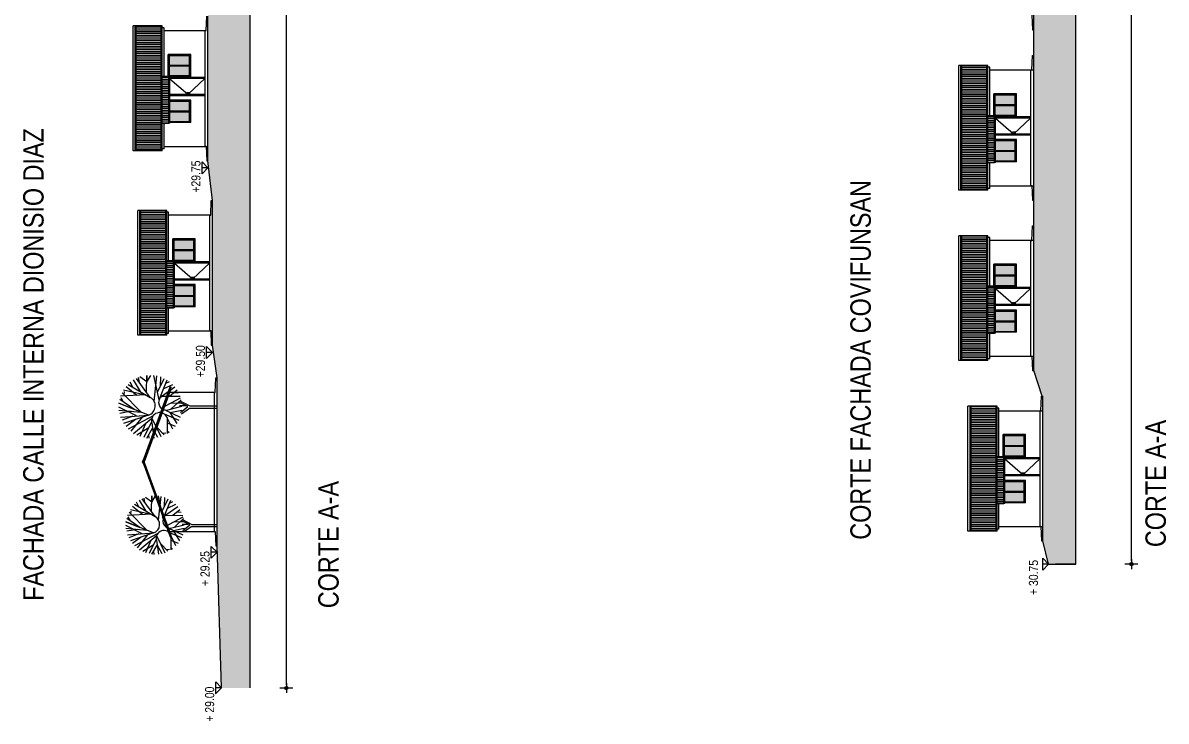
# Model space of a CAD drawing. Header units: inches. Extents: x 203 to 1065, y -1127 to 921.
# Drawn here: x 352 to 414.9, y 616.4 to 654.9 of the extents above; entities that cross this region are included whole.
import ezdxf

# ---------------------------------------------------------------- set-up
doc = ezdxf.new("R2010")
doc.units = ezdxf.units.IN
doc.header["$MEASUREMENT"] = 0
doc.header["$PDMODE"] = 35
doc.linetypes.add('CONTINUA', pattern=[0])
for name, color, linetype in [('1-PLATEA', 3, 'Continuous'), ('CORTE MUROS', 4, 'CONTINUA'), ('COTAS', 7, 'Continuous'), ('FACHADA ABERTURAS', 3, 'CONTINUA'), ('FACHADA MUROS', 3, 'CONTINUA'), ('FACHADA TECHO', 3, 'CONTINUA'), ('Vegetación', 102, 'Continuous')]:
    doc.layers.add(name, color=color, linetype=linetype)
doc.layers.add('Aux1', color=8, linetype='Continuous', transparency=0.5)
doc.styles.add('TECHNICLITE', font='techl___.ttf')
doc.dimstyles.new('1-100', dxfattribs={"dimscale": 0, "dimtxt": 0.09, "dimasz": 0.03, "dimexe": 0.12, "dimexo": 0.2, "dimgap": 0.005, "dimtad": 3, "dimzin": 0, "dimdsep": 46, "dimtxsty": 'TECHNICLITE', "dimblk1": 'COTA', "dimblk2": 'COTA', "dimsah": 1, "dimcen": 2.5, "dimse1": 1, "dimse2": 1, "dimclrd": 7, "dimclre": 7, "dimclrt": 7, "dimadec": 0, "dimazin": 0, "dimtfac": 1, "dimtdec": 6, "dimtmove": 2, "dimatfit": 3, "dimldrblk": 'COTA', "dimfxl": 1, "dimtolj": 1, "dimtzin": 0, "dimarcsym": 0})

# ---------------------------------------------------------------- blocks, each defined once
blk = doc.blocks.new('COTA')
h = blk.add_hatch(color=256)
edge = h.paths.add_edge_path()
edge.add_arc((0, 0), 0.5, 0, 360)
for p, q in [((-1.5, 0), (1.5, 0)), ((0, 2), (0, -2))]:
    blk.add_line(p, q)
blk.add_circle((0, 0), 0.5)
blk = doc.blocks.new('*D20')
at = {"layer": 'COTAS', "color": 7, "lineweight": -2, "transparency": 16777216}
blk.add_line((366.488, 618.444), (366.488, 791.049), dxfattribs=at)
at = {"layer": 'Defpoints', "color": 0, "transparency": 16777216}
for p in [(364.493, 791.229), (366.488, 791.229), (364.493, 618.264)]:
    blk.add_point(p, dxfattribs=at)
at = {"layer": 'COTAS', "color": 7, "lineweight": -2, "transparency": 16777216, "xscale": 0.18, "yscale": 0.18, "zscale": 0.18}
for p, rotation in [((366.488, 791.229), 90), ((366.488, 618.264), 270)]:
    blk.add_blockref('COTA', p, dxfattribs=dict(at, rotation=rotation))
at = {"layer": 'COTAS', "color": 7, "transparency": 16777216, "insert": (366.072, 704.746), "char_height": 0.8, "attachment_point": 5, "rotation": 90, "style": 'TECHNICLITE'}
blk.add_mtext('\\A1;172.96', dxfattribs=at)
blk = doc.blocks.new('vegetacion_02')
at = {"color": 0}
for p, q in [((-77, 799), (-160, 1047)), ((-88, 956), (-128, 1062)), ((-96, 1078), (-77, 799)), ((-85, 919), (4, 1094)), ((-77, 799), (43, 1094)), ((-38, 971), (-59, 1086)), ((-27, 1094), (-47, 871)), ((-47, 871), (147, 1061)), ((43, 1094), (-18, 944)), ((-18, 944), (79, 1085)), ((53, 1047), (96, 1072)), ((126, 824), (112, 1078)), ((176, 1047), (126, 824)), ((127, 1042), (158, 1038)), ((176, 1047), (176, 1047)), ((-208, 801), (-276, 914)), ((-259, 948), (-106, 765)), ((-98, 862), (-238, 974)), ((-84, 753), (-215, 1003)), ((-120, 928), (-190, 1023)), ((231, 1003), (101, 781)), ((101, 781), (289, 919)), ((121, 916), (206, 1023)), ((158, 878), (275, 948)), ((204, 957), (253, 982)), ((-306, 815), (-207, 759)), ((-142, 769), (-299, 846)), ((-157, 826), (-290, 884)), ((153, 819), (321, 815)), ((249, 890), (298, 899)), ((255, 817), (306, 884)), ((321, 815), (255, 817)), ((255, 817), (321, 777)), ((-277, 798), (-308, 796)), ((-154, 766), (-306, 745)), ((-207, 759), (-297, 708)), ((-106, 765), (-290, 676)), ((-190, 724), (-274, 642)), ((-77, 799), (-77, 799)), ((61, 743), (315, 716)), ((75, 694), (321, 745)), ((152, 710), (289, 641)), ((-103, 611), (-259, 612)), ((-255, 661), (-253, 626)), ((-233, 612), (-251, 592)), ((-215, 557), (-103, 611)), ((-153, 611), (-186, 533)), ((-160, 513), (-50, 581)), ((-65, 642), (-125, 496)), ((-25, 635), (-96, 482)), ((-50, 581), (-27, 467)), ((-26, 615), (12, 467)), ((-15, 571), (77, 474)), ((-8, 671), (97, 479)), ((46, 572), (43, 467)), ((93, 685), (275, 612)), ((114, 664), (112, 482)), ((113, 589), (176, 513)), ((203, 535), (114, 664)), ((189, 647), (231, 557)), ((214, 679), (306, 676)), ((244, 625), (260, 589)), ((-63, 471), (-6, 391)), ((-51, 481), (9, 406)), ((9, 406), (53, 494)), ((66, 487), (15, 385)), ((19, 489), (19, 427)), ((150, 543), (148, 501)), ((-6, 391), (-6, 114)), ((15, 385), (15, 114))]:
    blk.add_line(p, q, dxfattribs=at)
for centre, radius, start, end in [((-133, 687), 82, 291.545, 105.3248), ((16, 829), 97.6, 198.1269, 330.7815), ((51, 621), 76.8, 34.0996, 184.5131)]:
    blk.add_arc(centre, radius, start, end, dxfattribs=at)
blk = doc.blocks.new('*D51')
at = {"layer": 'COTAS', "color": 7, "lineweight": -2, "transparency": 16777216}
blk.add_line((413.002, 625.266), (413.002, 791.049), dxfattribs=at)
at = {"layer": 'Defpoints', "color": 0, "transparency": 16777216}
for p in [(409.946, 791.229), (413.002, 791.229), (409.946, 625.086)]:
    blk.add_point(p, dxfattribs=at)
at = {"layer": 'COTAS', "color": 7, "lineweight": -2, "transparency": 16777216, "xscale": 0.18, "yscale": 0.18, "zscale": 0.18}
for p, rotation in [((413.002, 791.229), 90), ((413.002, 625.086), 270)]:
    blk.add_blockref('COTA', p, dxfattribs=dict(at, rotation=rotation))
at = {"layer": 'COTAS', "color": 7, "transparency": 16777216, "insert": (412.588, 708.157), "char_height": 0.8, "attachment_point": 5, "rotation": 90, "style": 'TECHNICLITE'}
blk.add_mtext('\\A1;166.14', dxfattribs=at)

msp = doc.modelspace()

# ---------------------------------------------------------------- hatches: boundary and pattern name
at = {"linetype": 'ByBlock', "true_color": 0x139b48}
h = msp.add_hatch(color=114, dxfattribs=at)
h.dxf.hatch_style = 1
h.paths.add_polyline_path([(409.946, 791.229), (404.426, 791.229), (404.426, 789.805), (404.426, 778.029), (404.884, 770.246), (404.884, 762.266), (405.107, 760.859), (405.142, 760.859), (405.142, 752.879), (405.607, 751.472), (405.642, 751.472), (405.642, 743.492), (405.642, 742.085), (405.642, 734.105), (405.892, 732.698), (405.892, 724.718), (406.06, 723.311), (406.06, 715.331), (406.392, 713.924), (406.392, 705.944), (406.624, 699.983), (406.624, 692.021), (406.624, 690.603), (406.624, 682.641), (406.874, 681.223), (406.874, 673.261), (407.124, 671.843), (407.124, 663.881), (407.589, 662.463), (407.624, 662.463), (407.624, 654.501), (407.624, 653.083), (407.624, 645.121), (407.625, 643.703), (407.625, 635.741), (408.09, 634.323), (408.125, 634.323), (408.125, 626.361), (408.446, 625.086), (409.946, 625.086)])
at = {"layer": 'Aux1', "linetype": 'ByBlock', "true_color": 0x139b48}
h = msp.add_hatch(color=114, dxfattribs=at)
h.dxf.hatch_style = 1
h.paths.add_polyline_path([(359.676, 771.107), (360.176, 756.751), (360.176, 748.789), (360.426, 746.601), (360.426, 738.639), (360.676, 736.451), (360.676, 735.905), (360.676, 728.489), (360.926, 726.301), (360.926, 725.755), (360.926, 718.339), (361.176, 716.151), (361.176, 715.763), (361.176, 708.189), (361.426, 706.001), (361.426, 705.455), (361.426, 702.97), (361.426, 701.552), (361.426, 687.889), (361.676, 685.701), (361.676, 685.155), (361.676, 677.739), (361.926, 675.551), (361.926, 675.225), (361.926, 674.403), (361.926, 672.985), (361.926, 665.023), (361.926, 663.605), (361.926, 657.439), (362.176, 655.251), (362.176, 651.27), (362.176, 647.289), (362.426, 645.101), (362.426, 637.139), (362.676, 635.337), (362.926, 618.278), (364.493, 618.278), (364.493, 791.229), (359.676, 791.229)])
h = msp.add_hatch(color=114, dxfattribs=at)
h.dxf.hatch_style = 1
h.paths.add_polyline_path([(362.676, 635.337), (362.676, 626.09), (362.926, 618.278)])
at = {"layer": 'FACHADA ABERTURAS'}
for points in [[(361.149, 652.552), (361.149, 653.089), (360.063, 653.089), (360.063, 652.552)], [(360.063, 652.503), (360.063, 651.971), (361.149, 651.971), (361.149, 652.503)], [(406.598, 650.384), (406.598, 650.921), (405.511, 650.921), (405.511, 650.384)], [(405.511, 650.335), (405.511, 649.803), (406.598, 649.803), (406.598, 650.335)], [(361.399, 642.402), (361.399, 642.939), (360.313, 642.939), (360.313, 642.402)], [(360.313, 642.353), (360.313, 641.821), (361.399, 641.821), (361.399, 642.353)], [(406.599, 641.004), (406.599, 641.541), (405.512, 641.541), (405.512, 641.004)], [(405.512, 640.955), (405.512, 640.423), (406.599, 640.423), (406.599, 640.955)], [(407.099, 631.624), (407.099, 632.161), (406.012, 632.161), (406.012, 631.624)], [(406.012, 631.575), (406.012, 631.043), (407.099, 631.043), (407.099, 631.575)]]:
    msp.add_hatch(color=252, dxfattribs=at).paths.add_polyline_path(points)
h = msp.add_hatch(color=252, dxfattribs=at)
h.paths.add_polyline_path([(361.149, 650.028), (361.149, 650.565), (360.08, 650.565), (360.08, 650.028)])
h.paths.add_polyline_path([(361.149, 649.447), (361.149, 649.979), (360.08, 649.979), (360.08, 649.447)])
h = msp.add_hatch(color=252, dxfattribs=at)
h.paths.add_polyline_path([(406.598, 647.86), (406.598, 648.397), (405.529, 648.397), (405.529, 647.86)])
h.paths.add_polyline_path([(406.598, 647.279), (406.598, 647.811), (405.529, 647.811), (405.529, 647.279)])
h = msp.add_hatch(color=252, dxfattribs=at)
h.paths.add_polyline_path([(361.399, 639.878), (361.399, 640.415), (360.33, 640.415), (360.33, 639.878)])
h.paths.add_polyline_path([(361.399, 639.297), (361.399, 639.829), (360.33, 639.829), (360.33, 639.297)])
h = msp.add_hatch(color=252, dxfattribs=at)
h.paths.add_polyline_path([(406.599, 638.48), (406.599, 639.017), (405.53, 639.017), (405.53, 638.48)])
h.paths.add_polyline_path([(406.599, 637.899), (406.599, 638.431), (405.53, 638.431), (405.53, 637.899)])
h = msp.add_hatch(color=252, dxfattribs=at)
h.paths.add_polyline_path([(407.099, 629.1), (407.099, 629.637), (406.03, 629.637), (406.03, 629.1)])
h.paths.add_polyline_path([(407.099, 628.519), (407.099, 629.051), (406.03, 629.051), (406.03, 628.519)])
at = {"layer": 'FACHADA TECHO'}
h = msp.add_hatch(dxfattribs=at)
h.set_pattern_fill('_USER', color=251, scale=0.1, angle=180, style=0, pattern_type=0)
h.set_pattern_definition([(180, (-906.38094, -1836.09875), (-1e-17, -0.1), [])])
h.paths.add_polyline_path([(358.225, 647.835), (359.601, 647.835), (359.601, 654.705), (358.225, 654.705)])
h = msp.add_hatch(dxfattribs=at)
h.set_pattern_fill('_USER', color=251, scale=0.1, angle=180, style=0, pattern_type=0)
h.set_pattern_definition([(180, (-860.93225, -1838.26655), (-1e-17, -0.1), [])])
h.paths.add_polyline_path([(403.674, 645.667), (405.049, 645.667), (405.049, 652.537), (403.674, 652.537)])
h = msp.add_hatch(dxfattribs=at)
h.set_pattern_fill('_USER', color=251, scale=0.1, angle=180, style=0, pattern_type=0)
h.set_pattern_definition([(180, (1585.06631, -1897.12053), (-1e-17, -0.1), [])])
h.paths.add_polyline_path([(360.026, 651.928), (359.655, 651.928), (359.655, 649.35), (360.026, 649.35)])
h = msp.add_hatch(dxfattribs=at)
h.set_pattern_fill('_USER', color=251, scale=0.1, angle=180, style=0, pattern_type=0)
h.set_pattern_definition([(180, (1630.515, -1899.28834), (-1e-17, -0.1), [])])
h.paths.add_polyline_path([(405.474, 649.76), (405.104, 649.76), (405.104, 647.182), (405.474, 647.182)])
h = msp.add_hatch(dxfattribs=at)
h.set_pattern_fill('_USER', color=251, scale=0.1, angle=180, style=0, pattern_type=0)
h.set_pattern_definition([(180, (-906.13094, -1846.24875), (-1e-17, -0.1), [])])
h.paths.add_polyline_path([(358.475, 637.685), (359.851, 637.685), (359.851, 644.555), (358.475, 644.555)])
h = msp.add_hatch(dxfattribs=at)
h.set_pattern_fill('_USER', color=251, scale=0.1, angle=180, style=0, pattern_type=0)
h.set_pattern_definition([(180, (-860.93131, -1847.64655), (-1e-17, -0.1), [])])
h.paths.add_polyline_path([(403.675, 636.287), (405.05, 636.287), (405.05, 643.157), (403.675, 643.157)])
h = msp.add_hatch(dxfattribs=at)
h.set_pattern_fill('_USER', color=251, scale=0.1, angle=180, style=0, pattern_type=0)
h.set_pattern_definition([(180, (1585.31631, -1907.27053), (-1e-17, -0.1), [])])
h.paths.add_polyline_path([(360.276, 641.778), (359.905, 641.778), (359.905, 639.2), (360.276, 639.2)])
h = msp.add_hatch(dxfattribs=at)
h.set_pattern_fill('_USER', color=251, scale=0.1, angle=180, style=0, pattern_type=0)
h.set_pattern_definition([(180, (1630.51594, -1908.66834), (-1e-17, -0.1), [])])
h.paths.add_polyline_path([(405.475, 640.38), (405.105, 640.38), (405.105, 637.802), (405.475, 637.802)])
h = msp.add_hatch(dxfattribs=at)
h.set_pattern_fill('_USER', color=251, scale=0.1, angle=180, style=0, pattern_type=0)
h.set_pattern_definition([(180, (-860.43131, -1857.02655), (-1e-17, -0.1), [])])
h.paths.add_polyline_path([(404.175, 626.907), (405.55, 626.907), (405.55, 633.777), (404.175, 633.777)])
h = msp.add_hatch(dxfattribs=at)
h.set_pattern_fill('_USER', color=251, scale=0.1, angle=180, style=0, pattern_type=0)
h.set_pattern_definition([(180, (1631.01594, -1918.04834), (-1e-17, -0.1), [])])
h.paths.add_polyline_path([(405.975, 631), (405.605, 631), (405.605, 628.422), (405.975, 628.422)])

# ---------------------------------------------------------------- linework, layer by layer
at = {"linetype": 'ByBlock'}
msp.add_line((409.946, 625.086), (408.826, 625.086), dxfattribs=at)
at = {"layer": '1-PLATEA', "color": 4}
for p, q in [((407.624, 654.501), (407.624, 662.463)), ((407.524, 655.301), (407.554, 654.501)), ((407.554, 654.501), (407.624, 654.501)), ((407.524, 652.283), (407.554, 653.083)), ((407.554, 653.083), (407.624, 653.083)), ((407.624, 645.121), (407.624, 653.083)), ((407.474, 645.921), (407.474, 652.283)), ((407.474, 652.283), (407.524, 652.283)), ((407.474, 645.921), (407.524, 645.921)), ((407.524, 645.921), (407.554, 645.121)), ((407.554, 645.121), (407.624, 645.121)), ((407.525, 642.903), (407.555, 643.703)), ((407.555, 643.703), (407.625, 643.703)), ((407.625, 635.741), (407.625, 643.703)), ((407.475, 636.541), (407.475, 642.903)), ((407.475, 642.903), (407.525, 642.903)), ((407.475, 636.541), (407.525, 636.541)), ((407.525, 636.541), (407.555, 635.741)), ((407.555, 635.741), (407.625, 635.741)), ((408.025, 633.523), (408.055, 634.323)), ((408.055, 634.323), (408.125, 634.323)), ((408.125, 626.361), (408.125, 634.323)), ((407.975, 627.161), (407.975, 633.523)), ((407.975, 633.523), (408.025, 633.523)), ((407.975, 627.161), (408.025, 627.161)), ((408.025, 627.161), (408.055, 626.361)), ((408.055, 626.361), (408.125, 626.361))]:
    msp.add_line(p, q, dxfattribs=at)
at = {"layer": '1-PLATEA'}
for p, q in [((362.076, 654.451), (362.106, 655.251)), ((362.176, 647.289), (362.176, 655.251)), ((362.026, 648.089), (362.026, 654.451)), ((362.026, 654.451), (362.076, 654.451)), ((362.026, 648.089), (362.076, 648.089)), ((362.076, 648.089), (362.106, 647.289)), ((362.106, 647.289), (362.176, 647.289)), ((362.326, 644.301), (362.356, 645.101)), ((362.356, 645.101), (362.426, 645.101)), ((362.426, 637.139), (362.426, 645.101)), ((362.276, 637.939), (362.276, 644.301)), ((362.276, 644.301), (362.326, 644.301)), ((362.276, 637.939), (362.326, 637.939)), ((362.326, 637.939), (362.356, 637.139)), ((362.356, 637.139), (362.426, 637.139)), ((362.576, 634.537), (362.606, 635.337)), ((362.606, 635.337), (362.676, 635.337)), ((362.676, 626.09), (362.676, 635.337)), ((362.526, 626.89), (362.526, 634.537)), ((362.526, 634.537), (362.576, 634.537)), ((362.526, 626.89), (362.576, 626.89)), ((362.576, 626.89), (362.606, 626.09)), ((362.606, 626.09), (362.676, 626.09))]:
    msp.add_line(p, q, dxfattribs=at)
at = {"layer": 'CORTE MUROS'}
for p, q in [((405.204, 652.437), (405.104, 652.437)), ((405.204, 649.76), (405.204, 652.437)), ((360.026, 651.928), (360.026, 649.35)), ((405.474, 649.76), (405.474, 647.182)), ((405.204, 645.767), (405.204, 647.182)), ((405.204, 645.767), (405.104, 645.767)), ((405.205, 643.057), (405.105, 643.057)), ((405.205, 640.38), (405.205, 643.057)), ((360.276, 641.778), (360.276, 639.2)), ((405.475, 640.38), (405.475, 637.802)), ((405.205, 636.387), (405.205, 637.802)), ((405.205, 636.387), (405.105, 636.387)), ((405.705, 633.677), (405.605, 633.677)), ((405.705, 631), (405.705, 633.677)), ((405.975, 631), (405.975, 628.422)), ((405.705, 627.007), (405.705, 628.422)), ((405.705, 627.007), (405.605, 627.007))]:
    msp.add_line(p, q, dxfattribs=at)
at = {"layer": 'COTAS'}
for p, q in [((362.176, 646.902), (361.848, 647.229)), ((361.848, 646.576), (361.848, 647.229)), ((362.176, 646.902), (361.848, 646.902)), ((362.426, 636.733), (362.098, 637.06)), ((362.098, 636.406), (362.098, 637.06)), ((362.426, 636.733), (362.098, 636.733)), ((362.676, 625.737), (362.348, 626.063)), ((362.348, 625.41), (362.348, 626.063)), ((362.676, 625.737), (362.348, 625.737)), ((408.118, 624.761), (408.12, 625.414)), ((408.446, 625.086), (408.119, 625.088)), ((408.446, 625.086), (408.12, 625.414)), ((362.926, 618.278), (362.6, 618.606)), ((362.604, 617.948), (362.606, 618.601)), ((362.926, 618.278), (362.599, 618.279))]:
    msp.add_line(p, q, dxfattribs=at)
for points in [[(361.848, 646.576), (362.176, 646.902)], [(362.098, 636.406), (362.426, 636.733)], [(362.348, 625.41), (362.676, 625.737)], [(408.118, 624.761), (408.446, 625.086)], [(362.598, 617.953), (362.926, 618.278)]]:
    msp.add_lwpolyline(points, dxfattribs=at)
at = {"layer": 'FACHADA ABERTURAS'}
for p, q in [((361.224, 653.143), (359.989, 653.143)), ((359.989, 651.928), (359.989, 653.143)), ((360.029, 651.951), (360.029, 653.113)), ((361.184, 653.113), (360.029, 653.113)), ((360.063, 652.552), (360.063, 653.089)), ((360.063, 653.089), (361.149, 653.089)), ((361.149, 652.552), (361.149, 653.089)), ((361.184, 651.951), (361.184, 653.113)), ((361.224, 651.921), (361.224, 653.143)), ((360.029, 652.536), (361.184, 652.536)), ((360.029, 651.951), (361.184, 651.951)), ((360.063, 652.552), (361.149, 652.552)), ((360.063, 651.971), (360.063, 652.503)), ((360.063, 652.503), (361.149, 652.503)), ((360.063, 651.971), (361.149, 651.971)), ((361.149, 651.971), (361.149, 652.503)), ((361.224, 651.921), (360.08, 651.921)), ((406.672, 650.975), (405.437, 650.975)), ((405.437, 649.76), (405.437, 650.975)), ((405.477, 649.783), (405.477, 650.945)), ((406.632, 650.945), (405.477, 650.945)), ((405.511, 650.384), (405.511, 650.921)), ((405.511, 650.921), (406.598, 650.921)), ((406.598, 650.384), (406.598, 650.921)), ((406.632, 649.783), (406.632, 650.945)), ((406.672, 649.753), (406.672, 650.975)), ((361.224, 650.619), (360.08, 650.619)), ((361.184, 650.589), (360.08, 650.589)), ((360.08, 650.565), (361.149, 650.565)), ((361.149, 650.028), (361.149, 650.565)), ((361.184, 649.427), (361.184, 650.589)), ((361.224, 649.397), (361.224, 650.619)), ((405.477, 650.369), (406.632, 650.369)), ((405.511, 650.384), (406.598, 650.384)), ((405.511, 649.803), (405.511, 650.335)), ((405.511, 650.335), (406.598, 650.335)), ((406.598, 649.803), (406.598, 650.335)), ((360.08, 650.028), (361.149, 650.028)), ((360.08, 650.012), (361.184, 650.012)), ((360.08, 649.979), (361.149, 649.979)), ((360.08, 649.447), (361.149, 649.447)), ((360.08, 649.427), (361.184, 649.427)), ((361.149, 649.447), (361.149, 649.979)), ((405.477, 649.783), (406.632, 649.783)), ((405.511, 649.803), (406.598, 649.803)), ((406.672, 649.753), (405.529, 649.753)), ((361.224, 649.397), (360.08, 649.397)), ((406.672, 648.451), (405.529, 648.451)), ((406.632, 648.421), (405.529, 648.421)), ((405.529, 648.397), (406.598, 648.397)), ((406.598, 647.86), (406.598, 648.397)), ((406.632, 647.259), (406.632, 648.421)), ((406.672, 647.229), (406.672, 648.451)), ((405.529, 647.86), (406.598, 647.86)), ((405.529, 647.845), (406.632, 647.845)), ((405.529, 647.811), (406.598, 647.811)), ((406.598, 647.279), (406.598, 647.811)), ((405.529, 647.279), (406.598, 647.279)), ((405.529, 647.259), (406.632, 647.259)), ((406.672, 647.229), (405.529, 647.229)), ((361.474, 642.993), (360.239, 642.993)), ((360.239, 641.778), (360.239, 642.993)), ((360.279, 641.801), (360.279, 642.963)), ((361.434, 642.963), (360.279, 642.963)), ((360.313, 642.402), (360.313, 642.939)), ((360.313, 642.939), (361.399, 642.939)), ((361.399, 642.402), (361.399, 642.939)), ((361.434, 641.801), (361.434, 642.963)), ((361.474, 641.771), (361.474, 642.993)), ((360.279, 642.386), (361.434, 642.386)), ((360.313, 642.402), (361.399, 642.402)), ((360.313, 641.821), (360.313, 642.353)), ((360.313, 642.353), (361.399, 642.353)), ((361.399, 641.821), (361.399, 642.353)), ((360.279, 641.801), (361.434, 641.801)), ((360.313, 641.821), (361.399, 641.821)), ((361.474, 641.771), (360.33, 641.771)), ((406.673, 641.595), (405.438, 641.595)), ((405.438, 640.38), (405.438, 641.595)), ((405.478, 640.403), (405.478, 641.565)), ((406.633, 641.565), (405.478, 641.565)), ((405.512, 641.004), (405.512, 641.541)), ((405.512, 641.541), (406.599, 641.541)), ((406.599, 641.004), (406.599, 641.541)), ((406.633, 640.403), (406.633, 641.565)), ((406.673, 640.373), (406.673, 641.595)), ((405.478, 640.989), (406.633, 640.989)), ((405.512, 641.004), (406.599, 641.004)), ((405.512, 640.423), (405.512, 640.955)), ((405.512, 640.955), (406.599, 640.955)), ((406.599, 640.423), (406.599, 640.955)), ((361.474, 640.469), (360.33, 640.469)), ((361.434, 640.439), (360.33, 640.439)), ((360.33, 640.415), (361.399, 640.415)), ((361.399, 639.878), (361.399, 640.415)), ((361.434, 639.277), (361.434, 640.439)), ((361.474, 639.247), (361.474, 640.469)), ((405.478, 640.403), (406.633, 640.403)), ((405.512, 640.423), (406.599, 640.423)), ((406.673, 640.373), (405.53, 640.373)), ((360.33, 639.878), (361.399, 639.878)), ((360.33, 639.862), (361.434, 639.862)), ((360.33, 639.829), (361.399, 639.829)), ((361.399, 639.297), (361.399, 639.829)), ((360.33, 639.297), (361.399, 639.297)), ((360.33, 639.277), (361.434, 639.277)), ((361.474, 639.247), (360.33, 639.247)), ((406.673, 639.071), (405.53, 639.071)), ((406.633, 639.041), (405.53, 639.041)), ((405.53, 639.017), (406.599, 639.017)), ((406.599, 638.48), (406.599, 639.017)), ((406.633, 637.879), (406.633, 639.041)), ((406.673, 637.849), (406.673, 639.071)), ((405.53, 638.48), (406.599, 638.48)), ((405.53, 638.465), (406.633, 638.465)), ((405.53, 638.431), (406.599, 638.431)), ((406.599, 637.899), (406.599, 638.431)), ((405.53, 637.899), (406.599, 637.899)), ((405.53, 637.879), (406.633, 637.879)), ((406.673, 637.849), (405.53, 637.849)), ((407.173, 632.215), (405.938, 632.215)), ((405.938, 631), (405.938, 632.215)), ((405.978, 631.023), (405.978, 632.185)), ((407.133, 632.185), (405.978, 632.185)), ((406.012, 631.624), (406.012, 632.161)), ((406.012, 632.161), (407.099, 632.161)), ((407.099, 631.624), (407.099, 632.161)), ((407.133, 631.023), (407.133, 632.185)), ((407.173, 630.993), (407.173, 632.215)), ((405.978, 631.609), (407.133, 631.609)), ((406.012, 631.624), (407.099, 631.624)), ((406.012, 631.043), (406.012, 631.575)), ((406.012, 631.575), (407.099, 631.575)), ((407.099, 631.043), (407.099, 631.575)), ((405.978, 631.023), (407.133, 631.023)), ((406.012, 631.043), (407.099, 631.043)), ((407.173, 630.993), (406.03, 630.993)), ((407.173, 629.691), (406.03, 629.691)), ((407.133, 629.661), (406.03, 629.661)), ((406.03, 629.637), (407.099, 629.637)), ((407.099, 629.1), (407.099, 629.637)), ((407.133, 628.499), (407.133, 629.661)), ((407.173, 628.469), (407.173, 629.691)), ((406.03, 629.1), (407.099, 629.1)), ((406.03, 629.085), (407.133, 629.085)), ((406.03, 629.051), (407.099, 629.051)), ((407.099, 628.519), (407.099, 629.051)), ((406.03, 628.519), (407.099, 628.519)), ((406.03, 628.499), (407.133, 628.499)), ((407.173, 628.469), (406.03, 628.469))]:
    msp.add_line(p, q, dxfattribs=at)
for points in [[(362.026, 651.866), (360.08, 651.866)], [(360.08, 651.826), (362.026, 651.826)], [(362.026, 650.926), (360.08, 650.926)], [(360.08, 650.886), (362.026, 650.886)], [(407.474, 649.698), (405.529, 649.698)], [(405.529, 649.658), (407.474, 649.658)], [(407.474, 648.758), (405.529, 648.758)], [(405.529, 648.718), (407.474, 648.718)], [(362.276, 641.716), (360.33, 641.716)], [(360.33, 641.676), (362.276, 641.676)], [(362.276, 640.776), (360.33, 640.776)], [(360.33, 640.736), (362.276, 640.736)], [(407.475, 640.318), (405.53, 640.318)], [(405.53, 640.278), (407.475, 640.278)], [(407.475, 639.378), (405.53, 639.378)], [(405.53, 639.338), (407.475, 639.338)], [(407.975, 630.938), (406.03, 630.938)], [(406.03, 630.898), (407.975, 630.898)], [(407.975, 629.998), (406.03, 629.998)], [(406.03, 629.958), (407.975, 629.958)]]:
    msp.add_lwpolyline(points, dxfattribs=at)
at = {"layer": 'FACHADA ABERTURAS', "color": 252}
for points in [[(362.026, 651.826), (361.067, 650.926), (360.08, 651.785)], [(407.474, 649.658), (406.516, 648.758), (405.529, 649.617)], [(362.276, 641.676), (361.317, 640.776), (360.33, 641.635)], [(407.475, 640.278), (406.517, 639.378), (405.53, 640.237)], [(407.975, 630.898), (407.017, 629.998), (406.03, 630.857)]]:
    msp.add_lwpolyline(points, dxfattribs=at)
at = {"layer": 'FACHADA ABERTURAS'}
for points in [[(361.178, 650.963), (361.178, 651.02), (361.003, 651.02), (361.003, 650.963)], [(406.627, 648.796), (406.627, 648.852), (406.452, 648.852), (406.452, 648.796)], [(361.428, 640.813), (361.428, 640.87), (361.253, 640.87), (361.253, 640.813)], [(406.628, 639.416), (406.628, 639.472), (406.453, 639.472), (406.453, 639.416)], [(407.128, 630.036), (407.128, 630.092), (406.953, 630.092), (406.953, 630.036)]]:
    msp.add_lwpolyline(points, close=True, dxfattribs=at)
for centre in [(361.034, 650.992), (406.482, 648.824), (361.284, 640.842), (406.483, 639.444), (406.983, 630.064)]:
    msp.add_circle(centre, 0.025, dxfattribs=at)
at = {"layer": 'FACHADA MUROS'}
for p, q in [((359.755, 654.46), (362.076, 654.46)), ((405.204, 652.292), (407.624, 652.292)), ((359.755, 648.08), (362.076, 648.08)), ((405.204, 645.912), (407.624, 645.912)), ((360.005, 644.31), (362.326, 644.31)), ((405.205, 642.912), (407.625, 642.912)), ((360.005, 637.93), (362.326, 637.93)), ((405.205, 636.532), (407.625, 636.532)), ((360.073, 634.546), (362.576, 634.546)), ((405.705, 633.532), (408.125, 633.532)), ((405.705, 627.152), (408.125, 627.152))]:
    msp.add_line(p, q, dxfattribs=at)
at = {"layer": 'FACHADA TECHO'}
for p, q in [((358.055, 647.835), (358.055, 654.705)), ((359.655, 654.705), (358.055, 654.705)), ((358.17, 647.835), (358.17, 654.705)), ((358.225, 647.835), (358.225, 654.705)), ((359.601, 647.835), (359.601, 654.705)), ((359.655, 647.835), (359.655, 654.705)), ((359.755, 654.605), (359.655, 654.605)), ((359.755, 651.928), (359.755, 654.605)), ((403.504, 645.667), (403.504, 652.537)), ((405.104, 652.537), (403.504, 652.537)), ((403.619, 645.667), (403.619, 652.537)), ((403.674, 645.667), (403.674, 652.537)), ((405.049, 645.667), (405.049, 652.537)), ((405.104, 645.667), (405.104, 652.537)), ((360.08, 651.928), (360.026, 651.928)), ((360.08, 649.35), (360.08, 651.928)), ((405.529, 649.76), (405.474, 649.76)), ((405.529, 647.182), (405.529, 649.76)), ((359.755, 647.935), (359.755, 649.35)), ((360.08, 649.35), (360.026, 649.35)), ((359.655, 647.835), (358.055, 647.835)), ((359.755, 647.935), (359.655, 647.935)), ((405.529, 647.182), (405.474, 647.182)), ((405.104, 645.667), (403.504, 645.667)), ((358.305, 637.685), (358.305, 644.555)), ((359.905, 644.555), (358.305, 644.555)), ((358.42, 637.685), (358.42, 644.555)), ((358.475, 637.685), (358.475, 644.555)), ((359.851, 637.685), (359.851, 644.555)), ((359.905, 637.685), (359.905, 644.555)), ((360.005, 644.455), (359.905, 644.455)), ((360.005, 641.778), (360.005, 644.455)), ((403.505, 636.287), (403.505, 643.157)), ((405.105, 643.157), (403.505, 643.157)), ((403.62, 636.287), (403.62, 643.157)), ((403.675, 636.287), (403.675, 643.157)), ((405.05, 636.287), (405.05, 643.157)), ((405.105, 636.287), (405.105, 643.157)), ((360.33, 641.778), (360.276, 641.778)), ((360.33, 639.2), (360.33, 641.778)), ((405.53, 640.38), (405.475, 640.38)), ((405.53, 637.802), (405.53, 640.38)), ((360.005, 637.785), (360.005, 639.2)), ((360.33, 639.2), (360.276, 639.2)), ((359.905, 637.685), (358.305, 637.685)), ((360.005, 637.785), (359.905, 637.785)), ((405.53, 637.802), (405.475, 637.802)), ((405.105, 636.287), (403.505, 636.287)), ((358.588, 630.716), (360.102, 634.848)), ((358.648, 630.716), (360.155, 634.828)), ((360.136, 634.719), (358.67, 630.716)), ((360.102, 634.848), (360.155, 634.828)), ((360.109, 634.845), (360.102, 634.848)), ((360.122, 634.724), (360.136, 634.719)), ((404.005, 626.907), (404.005, 633.777)), ((405.605, 633.777), (404.005, 633.777)), ((404.12, 626.907), (404.12, 633.777)), ((404.175, 626.907), (404.175, 633.777)), ((405.55, 626.907), (405.55, 633.777)), ((405.605, 626.907), (405.605, 633.777)), ((358.588, 630.716), (360.102, 626.584)), ((358.608, 630.786), (358.678, 630.974)), ((358.608, 630.646), (358.678, 630.458)), ((358.648, 630.716), (360.155, 626.604)), ((360.136, 626.713), (358.67, 630.716)), ((358.678, 630.974), (358.682, 630.972)), ((406.03, 631), (405.975, 631)), ((406.03, 628.422), (406.03, 631)), ((358.678, 630.458), (358.682, 630.46)), ((406.03, 628.422), (405.975, 628.422)), ((405.605, 626.907), (404.005, 626.907)), ((360.102, 626.584), (360.155, 626.604)), ((360.109, 626.587), (360.102, 626.584)), ((360.122, 626.708), (360.136, 626.713))]:
    msp.add_line(p, q, dxfattribs=at)
at = {"layer": 'FACHADA TECHO', "color": 7}
for p, q in [((358.596, 630.716), (360.109, 634.845)), ((360.122, 634.724), (358.654, 630.716)), ((358.596, 630.716), (360.109, 626.587)), ((360.122, 626.708), (358.654, 630.716))]:
    msp.add_line(p, q, dxfattribs=at)
at = {"layer": 'FACHADA TECHO'}
for points in [[(359.655, 649.35), (360.026, 649.35), (360.026, 651.928), (359.655, 651.928)], [(405.104, 647.182), (405.474, 647.182), (405.474, 649.76), (405.104, 649.76)], [(359.905, 639.2), (360.276, 639.2), (360.276, 641.778), (359.905, 641.778)], [(405.105, 637.802), (405.475, 637.802), (405.475, 640.38), (405.105, 640.38)], [(405.605, 628.422), (405.975, 628.422), (405.975, 631), (405.605, 631)], [(360.073, 626.886), (362.576, 626.886)]]:
    msp.add_lwpolyline(points, dxfattribs=at)
for radius, start, end in [(0.073, 105.92388, 254.07612), (0.059, 109.91841, 250.08159)]:
    msp.add_arc((358.628, 630.716), radius, start, end, dxfattribs=at)
at = {"layer": 'Vegetación', "linetype": 'ByBlock'}
for p, q in [((364.493, 618.278), (364.493, 791.229)), ((409.946, 625.086), (409.946, 791.229)), ((407.624, 653.083), (407.624, 654.501)), ((362.426, 645.101), (362.176, 647.289)), ((407.625, 643.703), (407.625, 645.121)), ((362.676, 635.337), (362.426, 637.139)), ((408.09, 634.323), (407.625, 635.741)), ((408.446, 625.086), (408.125, 626.361)), ((362.926, 618.278), (362.676, 626.09)), ((408.446, 625.086), (409.946, 625.086))]:
    msp.add_line(p, q, dxfattribs=at)

# ---------------------------------------------------------------- block references
at = {"layer": 'Vegetación', "linetype": 'ByBlock', "rotation": 90}
for p, xscale, yscale, zscale in [((363.305, 633.708), 0.005511811023622047, 0.005511811023622047, 0.005511811023622047), ((363.26, 627.196), 0.005118110236220472, 0.005118110236220472, 0.005118110236220472)]:
    msp.add_blockref('vegetacion_02', p, dxfattribs=dict(at, xscale=xscale, yscale=yscale, zscale=zscale))

# ---------------------------------------------------------------- texts
at = {"layer": 'COTAS', "style": 'TECHNICLITE'}
for s, height, p in [('FACHADA CALLE INTERNA DIONISIO DIAZ ', 1.12299, (353.126, 623.067)), ('+29.75', 0.5, (361.759, 645.532)), ('CORTE FACHADA COVIFUNSAN ', 1.12299, (398.657, 626.43)), ('+29.50', 0.5, (362.009, 635.367)), ('CORTE A-A  ', 1.12299, (414.898, 626.023)), ('CORTE A-A  ', 1.12299, (369.367, 622.661)), ('+ 29.25', 0.5, (362.259, 623.881)), ('+ 30.75', 0.5, (407.862, 623.39)), ('+ 29.00', 0.5, (362.515, 616.418))]:
    msp.add_text(s, height=height, rotation=90, dxfattribs=at).set_placement(p)

# ---------------------------------------------------------------- dimensions: what is measured, and where the dimension line sits
at = {"layer": 'COTAS'}
for base, p1, p2, picture, middle in [((366.4877, 791.2286), (364.4926, 618.2643), (364.4926, 791.2286), '*D20', (366.0722, 704.7464)), ((413.002, 791.229), (409.946, 625.086), (409.946, 791.229), '*D51', (412.588, 708.157))]:
    dim = msp.add_linear_dim(base=base, p1=p1, p2=p2, angle=90, dimstyle='1-100', override={"dimscale": 1, "dimtxt": 0.8, "dimasz": 0.18}, dxfattribs=at)
    dim.commit()
    dim.dimension.update_dxf_attribs({"geometry": picture, "text_midpoint": middle})

doc.saveas('drawing.dxf')
